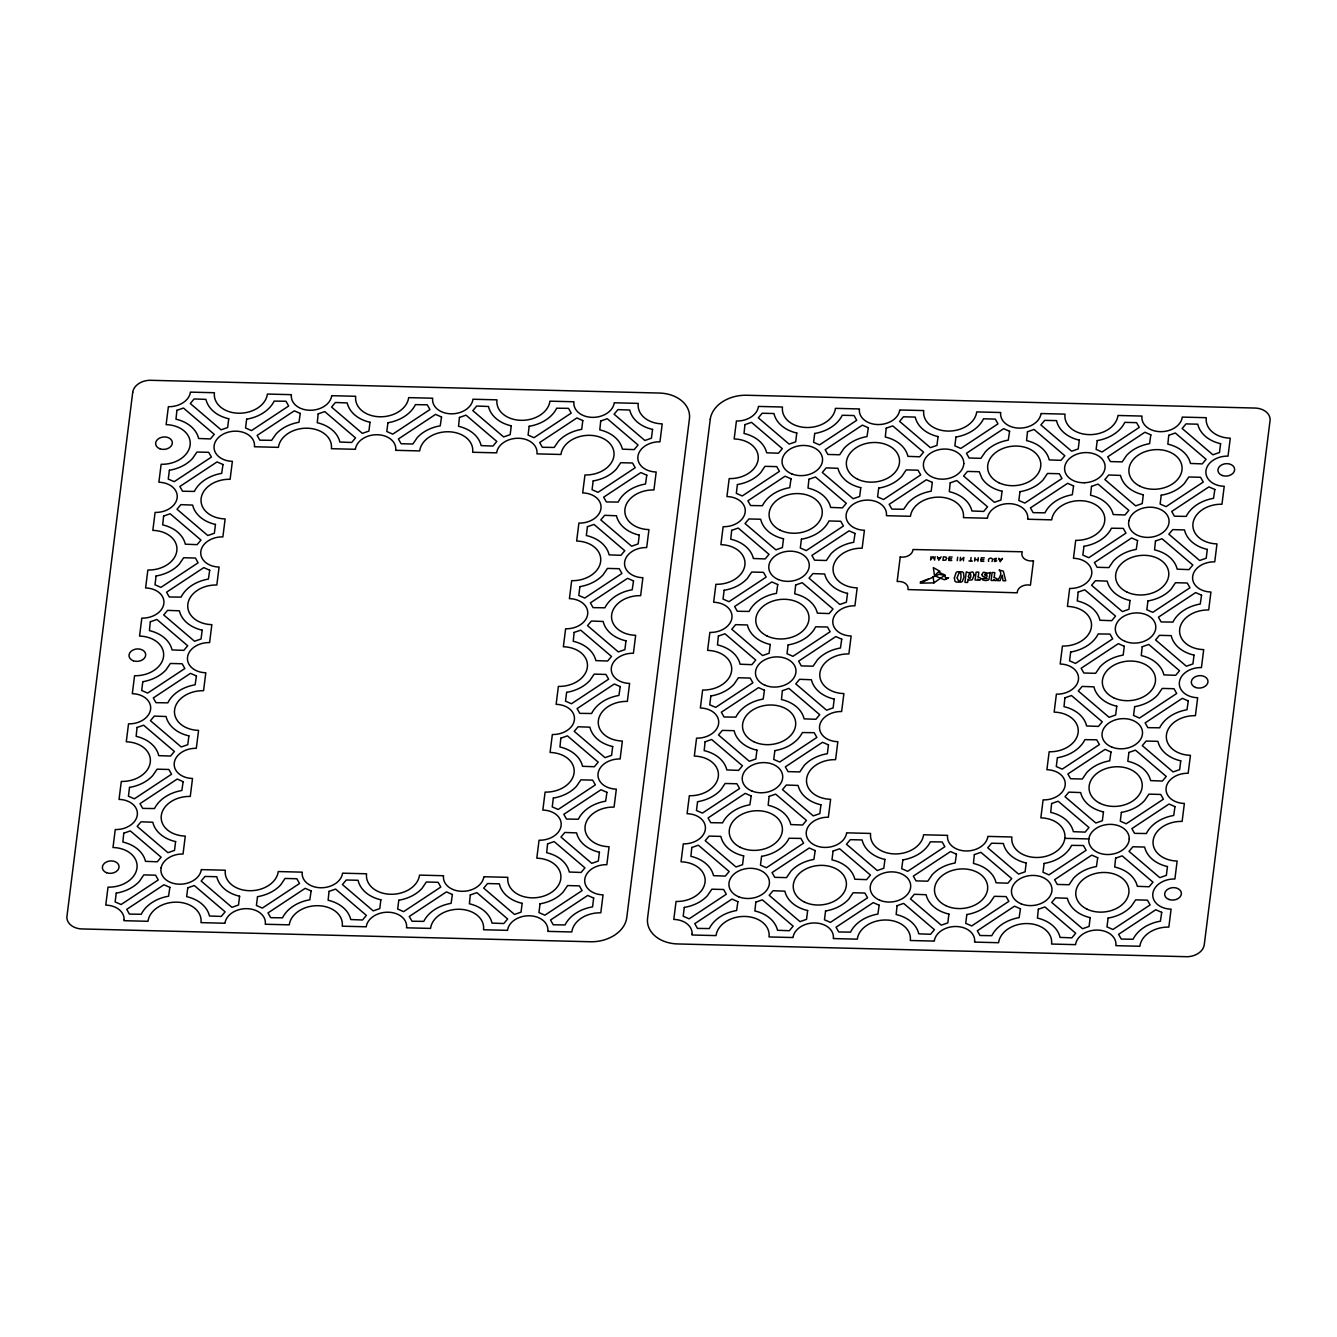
<?xml version="1.0" encoding="UTF-8"?>
<svg xmlns="http://www.w3.org/2000/svg" width="1337" height="1337" viewBox="0 0 1337 1337"><rect width="100%" height="100%" fill="white"/><g stroke="black" fill="none" stroke-linecap="round" stroke-linejoin="round"><path stroke-width="1.5" d="M963.827 463.571L963.693 464.607A20.256 15.008 -5.7 0 1 941.683 479.164A20.256 15.008 -5.7 0 1 923.466 463.605L923.583 462.652A20.256 15.008 -5.7 0 1 945.409 449.048A20.256 15.008 -5.7 0 1 963.776 463.571M931.053 556.526L930.602 560.019L933.042 556.576L934.613 560.119L935.064 556.627M957.225 560.688L957.676 557.195M960.518 557.262L960.083 560.755L963.843 557.345L963.409 560.838M970.629 561.022L971.063 557.529M974.573 561.122L975.007 557.629M977.848 561.206L978.283 557.713M988.678 561.473C986.84 556.961 994.862 557.078 991.954 561.557M996.767 560.805C989.848 563.846 1001.246 555.774 993.809 559.167M941.114 556.777L938.825 560.22L937.404 556.693M1002.483 558.331L1000.176 561.757L998.772 558.231M934.53 575.712L938.273 572.069L944.858 574.927L945.877 579.356L944.223 579.706L934.53 575.712L933.326 567.607L940.028 571.317L938.892 572.386M933.945 582.865L944.758 575.278L938.992 574.308L920.257 583.183L933.945 582.865L933.025 576.598M945.877 579.356L948.568 577.718L945.543 578.052M928.296 579.038L920.307 582.046L922.396 582.096M952.161 557.061L949.153 556.977L948.718 560.454L951.727 560.521M984.316 557.863L981.308 557.796L980.873 561.256L983.882 561.339M937.855 557.796L940.379 557.863M999.224 559.351L1001.747 559.401M948.936 558.766L951.693 558.833M974.757 559.568L978.049 559.651M981.091 559.568L983.831 559.651M968.957 560.972L972.317 561.055M1064.854 838.332A26.656 19.754 -5.7 0 0 1040.854 817.843L1043.111 799.86L1044.498 799.894A20.289 15.025 -5.7 0 0 1065.171 785.27A20.289 15.025 -5.7 0 0 1048.158 769.778L1046.888 769.761L1049.161 751.778A26.656 19.754 -5.7 0 0 1078.14 732.609A26.656 19.754 -5.7 0 0 1054.141 712.12L1056.397 694.137L1057.784 694.17A20.289 15.025 -5.7 0 0 1078.458 679.547A20.289 15.025 -5.7 0 0 1061.428 664.071L1060.174 664.038L1062.43 646.055A26.656 19.754 -5.7 0 0 1091.41 626.903A26.656 19.754 -5.7 0 0 1067.411 606.413L1069.684 588.43L1071.054 588.464A20.289 15.025 -5.7 0 0 1091.727 573.84A20.289 15.025 -5.7 0 0 1074.714 558.348L1073.461 558.331L1075.717 540.332A26.656 19.754 -5.7 0 0 1104.696 521.179A26.656 19.754 -5.7 0 0 1080.697 500.69A26.656 19.754 -5.7 0 0 1051.718 519.859L1027.685 519.241L1027.819 518.221A20.289 15.025 -5.7 0 0 1010.722 503.715L1008.081 503.648A20.289 15.025 -5.7 0 0 987.575 517.302L987.458 518.238L963.425 517.636A26.656 19.754 -5.7 0 0 939.426 497.147A26.656 19.754 -5.7 0 0 910.447 516.299L886.414 515.698A20.289 15.025 -5.7 0 0 868.198 500.105L866.811 500.105A20.289 15.025 -5.7 0 0 846.304 513.742L846.07 515.714A20.289 15.025 -5.7 0 0 863.15 530.204L864.421 530.237L862.148 548.22A26.656 19.754 -5.7 0 0 833.168 567.373A26.656 19.754 -5.7 0 0 857.167 587.862L854.911 605.845L853.541 605.811A20.289 15.025 -5.7 0 0 832.867 620.435A20.289 15.025 -5.7 0 0 849.881 635.927L851.134 635.961L848.878 653.943A26.656 19.754 -5.7 0 0 819.899 673.096A26.656 19.754 -5.7 0 0 843.898 693.585L841.625 711.568L840.254 711.535A20.289 15.025 -5.7 0 0 819.581 726.158A20.289 15.025 -5.7 0 0 836.594 741.634L837.848 741.667L835.592 759.65A26.656 19.754 -5.7 0 0 806.612 778.803A26.656 19.754 -5.7 0 0 830.611 799.292L828.355 817.275L826.968 817.241A20.289 15.025 -5.7 0 0 806.462 830.879L806.211 832.851A20.289 15.025 -5.7 0 0 824.628 847.424A20.289 15.025 -5.7 0 0 846.455 833.77L846.572 832.834L870.604 833.436A26.656 19.754 -5.7 0 0 894.603 853.925A26.656 19.754 -5.7 0 0 923.583 834.773L947.615 835.374L947.482 836.41A20.289 15.025 -5.7 0 0 965.899 850.967A20.289 15.025 -5.7 0 0 987.725 837.33L987.842 836.394L1011.875 836.995A26.656 19.754 -5.7 0 0 1035.874 857.485A26.656 19.754 -5.7 0 0 1064.854 838.332L1088.886 838.934M982.01 574.592L982.21 575.679A2.306 1.705 -5.7 0 0 982.611 576.147C993.943 580.81 980.405 576.999 982.194 579.339A2.557 1.905 -5.7 0 0 982.762 579.89L984.934 580.475A9.025 6.685 -5.7 0 0 986.422 580.475L988.277 580.041A2.122 1.571 -5.7 0 0 988.912 579.556L990.149 573.138A3.259 2.407 -5.7 0 1 990.5 572.47L987.475 573.222L983.915 572.219A2.189 1.621 -5.7 0 0 982.979 572.671L982.01 574.592M954.351 577.985L954.986 581.127A3.426 2.54 -5.7 0 0 956.306 582.046L960.868 582.163A3.426 2.54 -5.7 0 0 962.406 581.328L964.01 577.083L963.476 572.788A3.426 2.54 -5.7 0 0 962.172 571.868L957.593 571.751A3.426 2.54 -5.7 0 0 956.072 572.604L954.351 577.985M984.6 574.609L987.074 576.364L986.589 573.723A1.855 1.37 -5.7 0 0 985.753 573.54L984.6 574.609M968.423 576.498C971.748 583.734 971.347 566.687 968.423 576.498M974.121 575.01L972.35 579.623A2.407 1.788 -5.7 0 1 971.414 580.007L969.576 580.041A2.323 1.721 -5.7 0 1 968.74 579.706L968.072 579.122L967.654 582.447L964.946 582.38L966.267 571.868L968.79 572.771L972.434 571.952A2.407 1.788 -5.7 0 1 973.252 572.386L974.121 575.01M957.175 577.885C962.038 590.921 962.473 560.504 957.175 577.885M978.216 576.932L980.89 578.403L979.754 580.325A2.34 1.721 -5.7 0 1 978.751 579.974L977.832 579.038L977.698 580.091L975.108 580.024L976.094 572.119L978.801 572.186L978.216 576.932M994.21 577.333L996.884 578.804L995.747 580.726A2.34 1.738 -5.7 0 1 994.761 580.392L993.826 579.439L993.692 580.492L991.101 580.425L992.104 572.52L994.812 572.587L994.21 577.333M946.629 558.331L945.794 560.119L942.953 560.32L943.387 556.844L945.944 557.078L946.629 558.331M1129.23 838.917L1128.996 840.889A20.289 15.025 -5.7 0 1 1107.17 854.527A20.289 15.025 -5.7 0 1 1088.753 839.97L1089.003 837.998A20.289 15.025 -5.7 0 1 1110.83 824.361A20.289 15.025 -5.7 0 1 1129.23 838.917M124.107 919.672L123.973 920.692L148.006 921.31A26.656 19.754 -5.7 0 1 176.985 902.157A26.656 19.754 -5.7 0 1 200.985 922.63L225.017 923.249L225.134 922.296A20.289 15.025 -5.7 0 1 246.961 908.659A20.289 15.025 -5.7 0 1 265.378 923.215L265.244 924.251L289.277 924.853A26.656 19.754 -5.7 0 1 318.256 905.701A26.656 19.754 -5.7 0 1 342.255 926.19L366.288 926.792L366.405 925.856A20.289 15.025 -5.7 0 1 388.231 912.218A20.289 15.025 -5.7 0 1 406.649 926.775L406.515 927.811L430.547 928.413A26.656 19.754 -5.7 0 1 459.527 909.26A26.656 19.754 -5.7 0 1 483.526 929.75L507.559 930.351L507.676 929.416A20.289 15.025 -5.7 0 1 529.502 915.778A20.289 15.025 -5.7 0 1 547.903 930.335L547.786 931.371L571.818 931.973A26.656 19.754 -5.7 0 1 600.798 912.82L603.054 894.837L601.8 894.804A20.289 15.025 -5.7 0 1 584.787 879.328A20.289 15.025 -5.7 0 1 605.46 864.688L606.831 864.721L609.087 846.739A26.656 19.754 -5.7 0 1 585.105 826.249A26.656 19.754 -5.7 0 1 614.067 807.097L616.34 789.114L615.087 789.081A20.289 15.025 -5.7 0 1 598.057 773.605A20.289 15.025 -5.7 0 1 618.73 758.981L620.117 759.015L622.373 741.032A26.656 19.754 -5.7 0 1 598.374 720.543A26.656 19.754 -5.7 0 1 627.354 701.39L629.61 683.408L628.357 683.374A20.289 15.025 -5.7 0 1 611.343 667.882A20.289 15.025 -5.7 0 1 632.017 653.258L633.404 653.292L635.66 635.309A26.656 19.754 -5.7 0 1 611.661 614.819A26.656 19.754 -5.7 0 1 640.64 595.667L642.896 577.684L641.643 577.651A20.289 15.025 -5.7 0 1 624.63 562.175A20.289 15.025 -5.7 0 1 645.303 547.552L646.673 547.585L648.946 529.602A26.656 19.754 -5.7 0 1 624.947 509.113A26.656 19.754 -5.7 0 1 653.927 489.96L656.183 471.978L654.929 471.944A20.289 15.025 -5.7 0 1 637.916 456.452A20.289 15.025 -5.7 0 1 658.589 441.828L659.96 441.862L662.216 423.879A26.656 19.754 -5.7 0 1 638.234 403.39L614.201 402.788L614.084 403.724A20.289 15.025 -5.7 0 1 592.241 417.361A20.289 15.025 -5.7 0 1 573.84 402.805L573.957 401.768L549.925 401.167A26.656 19.754 -5.7 0 1 520.962 420.319A26.656 19.754 -5.7 0 1 496.963 399.847L472.93 399.228L472.813 400.181A20.289 15.025 -5.7 0 1 450.97 413.818A20.289 15.025 -5.7 0 1 432.57 399.262L432.687 398.225L408.671 397.624A26.656 19.754 -5.7 0 1 379.691 416.776A26.656 19.754 -5.7 0 1 355.692 396.287L331.66 395.685L331.543 396.621A20.289 15.025 -5.7 0 1 309.716 410.258A20.289 15.025 -5.7 0 1 291.299 395.702L291.433 394.666L267.4 394.064A26.656 19.754 -5.7 0 1 238.421 413.217A26.656 19.754 -5.7 0 1 214.421 392.727L190.389 392.125L190.272 393.061A20.289 15.025 -5.7 0 1 169.766 406.699L168.378 406.665L166.122 424.648A26.656 19.754 -5.7 0 1 190.121 445.137A26.656 19.754 -5.7 0 1 161.142 464.29L158.886 482.273L160.139 482.306A20.289 15.025 -5.7 0 1 177.153 497.799A20.289 15.025 -5.7 0 1 156.479 512.422L155.092 512.389L152.836 530.371A26.656 19.754 -5.7 0 1 176.835 550.861A26.656 19.754 -5.7 0 1 147.855 570.013L145.599 587.996L146.853 588.029A20.289 15.025 -5.7 0 1 163.866 603.505A20.289 15.025 -5.7 0 1 143.193 618.129L141.822 618.095L139.549 636.078A26.656 19.754 -5.7 0 1 163.549 656.567A26.656 19.754 -5.7 0 1 134.569 675.72L132.313 693.702L133.566 693.736A20.289 15.025 -5.7 0 1 150.596 709.228A20.289 15.025 -5.7 0 1 129.923 723.852L128.536 723.818L126.28 741.801A26.656 19.754 -5.7 0 1 150.279 762.291A26.656 19.754 -5.7 0 1 121.299 781.443L119.043 799.426L120.297 799.459A20.289 15.025 -5.7 0 1 137.31 814.935A20.289 15.025 -5.7 0 1 116.637 829.558L115.249 829.525L112.993 847.508A26.656 19.754 -5.7 0 1 136.992 867.997A26.656 19.754 -5.7 0 1 108.013 887.15L105.757 905.132L107.01 905.166A20.289 15.025 -5.7 0 1 124.107 919.672M161.142 867.663L160.891 869.635A20.289 15.025 -5.7 0 0 177.988 884.141L180.629 884.192A20.289 15.025 -5.7 0 0 201.135 870.554L201.252 869.618L225.285 870.22A26.656 19.754 -5.7 0 0 249.284 890.709A26.656 19.754 -5.7 0 0 278.263 871.557L302.296 872.159L302.162 873.195A20.289 15.025 -5.7 0 0 320.579 887.751A20.289 15.025 -5.7 0 0 342.406 874.114L342.523 873.178L366.555 873.78A26.656 19.754 -5.7 0 0 390.554 894.269A26.656 19.754 -5.7 0 0 419.534 875.117L443.566 875.718L443.433 876.754A20.289 15.025 -5.7 0 0 461.85 891.311A20.289 15.025 -5.7 0 0 483.676 877.674L483.793 876.738L507.826 877.339A26.656 19.754 -5.7 0 0 531.825 897.829A26.656 19.754 -5.7 0 0 560.805 878.676A26.656 19.754 -5.7 0 0 536.805 858.187L539.062 840.204L540.449 840.221A20.289 15.025 -5.7 0 0 561.122 825.597A20.289 15.025 -5.7 0 0 544.092 810.122L542.839 810.088L545.095 792.106A26.656 19.754 -5.7 0 0 574.074 772.953A26.656 19.754 -5.7 0 0 550.075 752.464L552.348 734.481L553.719 734.514A20.289 15.025 -5.7 0 0 574.392 719.891A20.289 15.025 -5.7 0 0 557.379 704.398L556.125 704.382L558.381 686.399A26.656 19.754 -5.7 0 0 587.361 667.247A26.656 19.754 -5.7 0 0 563.362 646.757L565.618 628.774L567.005 628.791A20.289 15.025 -5.7 0 0 587.678 614.168A20.289 15.025 -5.7 0 0 570.665 598.692L569.412 598.658L571.668 580.676A26.656 19.754 -5.7 0 0 600.647 561.523A26.656 19.754 -5.7 0 0 576.648 541.034L578.904 523.051L580.291 523.085A20.289 15.025 -5.7 0 0 600.965 508.461A20.289 15.025 -5.7 0 0 583.951 492.969L582.681 492.952L584.954 474.969A26.656 19.754 -5.7 0 0 613.934 455.8A26.656 19.754 -5.7 0 0 589.935 435.327A26.656 19.754 -5.7 0 0 560.955 454.48L536.922 453.861L537.039 452.842A20.289 15.025 -5.7 0 0 518.639 438.269A20.289 15.025 -5.7 0 0 496.796 451.923L496.695 452.859L472.663 452.257A26.656 19.754 -5.7 0 0 448.664 431.767A26.656 19.754 -5.7 0 0 419.684 450.92L395.652 450.318L395.769 449.282A20.289 15.025 -5.7 0 0 377.368 434.726A20.289 15.025 -5.7 0 0 355.542 448.363L355.425 449.299L331.392 448.697A26.656 19.754 -5.7 0 0 307.393 428.208A26.656 19.754 -5.7 0 0 278.414 447.36L254.381 446.759L254.515 445.722A20.289 15.025 -5.7 0 0 235.663 431.166A20.289 15.025 -5.7 0 0 214.154 445.455A20.289 15.025 -5.7 0 0 231.117 461.282L232.371 461.298L230.114 479.281A26.656 19.754 -5.7 0 0 201.135 498.45A26.656 19.754 -5.7 0 0 225.134 518.923L222.878 536.922L221.491 536.889A20.289 15.025 -5.7 0 0 200.817 551.512A20.289 15.025 -5.7 0 0 217.831 566.988L219.084 567.022L216.828 585.004A26.656 19.754 -5.7 0 0 187.849 604.157A26.656 19.754 -5.7 0 0 211.848 624.646L209.591 642.629L208.204 642.596A20.289 15.025 -5.7 0 0 187.531 657.219A20.289 15.025 -5.7 0 0 204.561 672.712L205.814 672.728L203.558 690.711A26.656 19.754 -5.7 0 0 174.579 709.88A26.656 19.754 -5.7 0 0 198.578 730.37L196.305 748.352L194.935 748.319A20.289 15.025 -5.7 0 0 174.261 762.942A20.289 15.025 -5.7 0 0 191.275 778.418L192.528 778.452L190.272 796.434A26.656 19.754 -5.7 0 0 161.292 815.587A26.656 19.754 -5.7 0 0 185.291 836.076L183.035 854.059L181.648 854.025A20.289 15.025 -5.7 0 0 161.142 867.663M692.148 933.961L692.031 934.998L716.047 935.599A26.656 19.754 -5.7 0 1 745.027 916.447A26.656 19.754 -5.7 0 1 769.026 936.936L793.058 937.538L793.175 936.602A20.289 15.025 -5.7 0 1 815.002 922.965A20.289 15.025 -5.7 0 1 833.419 937.521L833.285 938.557L857.318 939.159A26.656 19.754 -5.7 0 1 886.297 920.006A26.656 19.754 -5.7 0 1 910.296 940.496L934.329 941.098L934.446 940.162A20.289 15.025 -5.7 0 1 956.273 926.508A20.289 15.025 -5.7 0 1 974.69 941.081L974.556 942.1L998.589 942.719A26.656 19.754 -5.7 0 1 1027.568 923.566A26.656 19.754 -5.7 0 1 1051.567 944.039L1075.6 944.657L1075.717 943.705A20.289 15.025 -5.7 0 1 1097.543 930.067A20.289 15.025 -5.7 0 1 1115.96 944.624L1115.827 945.66L1139.859 946.262A26.656 19.754 -5.7 0 1 1168.839 927.109L1171.095 909.127L1169.842 909.11A20.289 15.025 -5.7 0 1 1152.828 893.617A20.289 15.025 -5.7 0 1 1173.502 878.994L1174.889 879.027L1177.145 861.045A26.656 19.754 -5.7 0 1 1153.146 840.555A26.656 19.754 -5.7 0 1 1182.125 821.403L1184.381 803.42L1183.128 803.387A20.289 15.025 -5.7 0 1 1166.115 787.894A20.289 15.025 -5.7 0 1 1186.788 773.271L1188.158 773.304L1190.431 755.321A26.656 19.754 -5.7 0 1 1166.432 734.832A26.656 19.754 -5.7 0 1 1195.412 715.679L1197.668 697.697L1196.414 697.663A20.289 15.025 -5.7 0 1 1179.384 682.188A20.289 15.025 -5.7 0 1 1200.058 667.564L1201.445 667.598L1203.701 649.615A26.656 19.754 -5.7 0 1 1179.702 629.125A26.656 19.754 -5.7 0 1 1208.681 609.973L1210.938 591.99L1209.684 591.957A20.289 15.025 -5.7 0 1 1192.671 576.464A20.289 15.025 -5.7 0 1 1213.344 561.841L1214.731 561.874L1216.988 543.892A26.656 19.754 -5.7 0 1 1192.988 523.402A26.656 19.754 -5.7 0 1 1221.968 504.25L1224.224 486.267L1222.971 486.233A20.289 15.025 -5.7 0 1 1205.957 470.758A20.289 15.025 -5.7 0 1 1226.631 456.134L1228.018 456.168L1230.274 438.185A26.656 19.754 -5.7 0 1 1206.275 417.696L1182.242 417.094L1182.125 418.03A20.289 15.025 -5.7 0 1 1160.299 431.667A20.289 15.025 -5.7 0 1 1141.882 417.111L1142.015 416.074L1117.983 415.473A26.656 19.754 -5.7 0 1 1089.003 434.625A26.656 19.754 -5.7 0 1 1065.004 414.136L1040.971 413.534L1040.854 414.47A20.289 15.025 -5.7 0 1 1019.028 428.107A20.289 15.025 -5.7 0 1 1000.611 413.551L1000.744 412.515L976.712 411.913A26.656 19.754 -5.7 0 1 947.732 431.066A26.656 19.754 -5.7 0 1 923.733 410.576L899.701 409.974L899.584 410.91A20.289 15.025 -5.7 0 1 877.757 424.548A20.289 15.025 -5.7 0 1 859.34 409.991L859.474 408.955L835.441 408.353A26.656 19.754 -5.7 0 1 806.462 427.506A26.656 19.754 -5.7 0 1 782.463 407.033L758.43 406.415L758.313 407.367A20.289 15.025 -5.7 0 1 737.807 421.005L736.42 420.971L734.163 438.954A26.656 19.754 -5.7 0 1 758.163 459.443A26.656 19.754 -5.7 0 1 729.183 478.596L726.927 496.579L728.18 496.612A20.289 15.025 -5.7 0 1 745.194 512.088A20.289 15.025 -5.7 0 1 724.52 526.711L723.15 526.678L720.894 544.66A26.656 19.754 -5.7 0 1 744.876 565.15A26.656 19.754 -5.7 0 1 715.913 584.302L713.64 602.285L714.894 602.318A20.289 15.025 -5.7 0 1 731.924 617.811A20.289 15.025 -5.7 0 1 711.251 632.434L709.863 632.401L707.607 650.384A26.656 19.754 -5.7 0 1 731.606 670.873A26.656 19.754 -5.7 0 1 702.627 690.026L700.371 708.008L701.624 708.042A20.289 15.025 -5.7 0 1 718.637 723.518A20.289 15.025 -5.7 0 1 697.964 738.141L696.577 738.108L694.321 756.09A26.656 19.754 -5.7 0 1 718.32 776.58A26.656 19.754 -5.7 0 1 689.34 795.732L687.084 813.715L688.338 813.748A20.289 15.025 -5.7 0 1 705.351 829.241A20.289 15.025 -5.7 0 1 684.678 843.864L683.307 843.831L681.034 861.813A26.656 19.754 -5.7 0 1 705.034 882.303A26.656 19.754 -5.7 0 1 676.054 901.456L673.798 919.438L675.051 919.472A20.289 15.025 -5.7 0 1 692.148 933.961M1128.846 520.845L1128.595 522.817A20.289 15.025 -5.7 0 0 1147.012 537.39A20.289 15.025 -5.7 0 0 1168.839 523.736L1169.09 521.764A20.289 15.025 -5.7 0 0 1150.672 507.208A20.289 15.025 -5.7 0 0 1128.846 520.845M132.731 392.309L66.85 917.149A16.779 12.434 -5.7 0 0 82.025 928.948L590.285 941.749A33.542 24.851 -5.7 0 0 626.752 917.65L689.424 418.832A33.542 24.851 -5.7 0 0 659.225 393.045L149.493 380.276A16.779 12.434 -5.7 0 0 132.731 392.309M116.252 893.099L115.132 901.923L121.082 904.531L158.267 879.947L155.577 875.183L143.794 874.899L139.432 881.317A35.547 26.339 -5.7 0 1 116.436 893.099L116.252 893.099M123.773 833.202L122.854 842.043A35.547 26.339 -5.7 0 1 145.482 861.346L157.265 861.797L161.125 857.201L130.324 830.912L123.773 833.202M129.522 787.393L128.419 796.2L134.352 798.824L171.554 774.223L168.863 769.477L157.081 769.176L152.719 775.61A35.547 26.339 -5.7 0 1 129.722 787.376L129.522 787.393M137.059 727.478L136.14 736.319A35.547 26.339 -5.7 0 1 158.752 755.639L170.551 756.073L174.412 751.478L143.611 725.189L137.059 727.478M142.808 681.669L141.705 690.494L147.638 693.101L184.84 668.517L182.15 663.754L170.367 663.47L165.989 669.887A35.547 26.339 -5.7 0 1 143.009 681.669L142.808 681.669M150.346 621.772L149.41 630.613A35.547 26.339 -5.7 0 1 172.038 649.916L183.821 650.367L187.698 645.771L156.897 619.466L150.346 621.772M156.095 575.963L154.992 584.77L160.925 587.378L198.11 562.793L195.419 558.047L183.654 557.746L179.275 564.181A35.547 26.339 -5.7 0 1 156.279 575.946L156.095 575.963M163.615 516.049L162.696 524.889A35.547 26.339 -5.7 0 1 185.325 544.209L197.107 544.644L200.968 540.048L170.167 513.759L163.615 516.049M169.381 470.24L168.261 479.064L174.211 481.671L211.396 457.087L208.706 452.324L196.923 452.04L192.561 458.457A35.547 26.339 -5.7 0 1 169.565 470.24L169.381 470.24M176.902 410.342L175.983 419.183A35.547 26.339 -5.7 0 1 198.611 438.486L210.394 438.937L214.254 434.341L183.453 408.036L176.902 410.342M169.866 887.384L168.562 896.208A35.547 26.339 -5.7 0 0 141.237 914.274L129.422 914.107L126.731 909.361L163.933 884.776L169.866 887.384M175.615 841.575L174.512 850.399L167.961 852.688L137.159 826.383L141.02 821.804L152.802 822.238A35.547 26.339 -5.7 0 0 175.431 841.558L175.615 841.575M183.136 781.66L181.849 790.501A35.547 26.339 -5.7 0 0 154.524 808.551L142.708 808.4L140.017 803.637L177.203 779.053L183.136 781.66M188.901 735.868L187.782 744.676L181.23 746.965L150.446 720.676L154.307 716.08L166.089 716.515A35.547 26.339 -5.7 0 0 188.718 735.835L188.901 735.868M196.422 675.954L195.135 684.778A35.547 26.339 -5.7 0 0 167.81 702.844L155.978 702.677L153.304 697.931L190.489 673.347L196.422 675.954M202.171 630.145L201.068 638.969L194.517 641.259L163.716 614.953L167.576 610.374L179.375 610.808A35.547 26.339 -5.7 0 0 201.987 630.128L202.171 630.145M209.708 570.23L208.405 579.071A35.547 26.339 -5.7 0 0 181.08 597.121L169.264 596.97L166.573 592.207L203.776 567.623L209.708 570.23M215.458 524.438L214.355 533.246L207.803 535.535L177.002 509.247L180.863 504.651L192.645 505.085A35.547 26.339 -5.7 0 0 215.274 524.405L215.458 524.438M222.995 464.524L221.691 473.348A35.547 26.339 -5.7 0 0 194.366 491.414L182.551 491.247L179.86 486.501L217.045 461.917L222.995 464.524M228.744 418.715L227.641 427.522L221.09 429.829L190.289 403.523L194.149 398.944L205.931 399.379A35.547 26.339 -5.7 0 0 228.56 418.698L228.744 418.715M187.765 887.835L186.662 896.642A35.547 26.339 -5.7 0 1 209.474 915.995L221.257 916.43L225.117 911.834L194.316 885.545L187.765 887.835M246.643 419.166L245.54 427.974L251.473 430.598L288.675 405.997L285.984 401.25L274.169 401.1A35.547 26.339 -5.7 0 1 246.844 419.149L246.643 419.166M239.607 896.208L238.504 905.032L231.953 907.322L201.152 881.033L205.012 876.437L216.795 876.738A35.547 26.339 -5.7 0 0 239.423 896.191L239.607 896.208M300.257 413.434L298.97 422.275A35.547 26.339 -5.7 0 0 275.974 434.04L271.645 440.324L259.829 440.174L257.139 435.411L294.324 410.827L300.257 413.434M257.523 896.659L256.403 905.483L262.336 908.09L299.538 883.506L296.847 878.743L285.065 878.459L280.703 884.877A35.547 26.339 -5.7 0 1 257.707 896.642L257.523 896.659M318.173 413.885L317.253 422.726A35.547 26.339 -5.7 0 1 339.865 442.046L351.664 442.48L355.525 437.901L324.724 411.595L318.173 413.885M311.137 890.943L309.833 899.768A35.547 26.339 -5.7 0 0 282.508 917.834L270.692 917.667L268.002 912.92L305.187 888.336L311.137 890.943M370.015 422.275L368.912 431.082L362.36 433.372L331.559 407.083L335.42 402.487L347.202 402.938A35.547 26.339 -5.7 0 0 369.831 422.241L370.015 422.275M329.036 891.395L328.117 900.236A35.547 26.339 -5.7 0 1 350.745 919.538L362.528 919.99L366.388 915.394L335.587 889.088L329.036 891.395M387.914 422.726L386.811 431.533L392.744 434.141L429.946 409.557L427.255 404.81L415.423 404.643A35.547 26.339 -5.7 0 1 388.114 422.709L387.914 422.726M380.878 899.768L379.775 908.575L373.224 910.881L342.422 884.576L346.283 879.997L358.065 880.281A35.547 26.339 -5.7 0 0 380.694 899.751L380.878 899.768M441.528 416.994L440.241 425.834A35.547 26.339 -5.7 0 0 417.244 437.6L412.866 444.018L401.1 443.734L398.409 438.971L435.595 414.386L441.528 416.994M398.777 900.219L397.674 909.026L403.607 911.65L440.809 887.049L438.118 882.303L426.336 882.002L421.974 888.437A35.547 26.339 -5.7 0 1 398.978 900.202L398.777 900.219M459.443 417.445L458.524 426.286A35.547 26.339 -5.7 0 1 481.136 445.605L492.935 446.04L496.796 441.444L465.995 415.155L459.443 417.445M452.391 894.503L451.104 903.327A35.547 26.339 -5.7 0 0 423.779 921.377L411.963 921.226L409.272 916.48L446.458 891.879L452.391 894.503M511.286 425.834L510.166 434.642L503.614 436.932L472.813 410.643L476.691 406.047L488.473 406.481A35.547 26.339 -5.7 0 0 511.102 425.801L511.286 425.834M470.306 894.938L469.387 903.779A35.547 26.339 -5.7 0 1 492.016 923.098L503.798 923.533L507.659 918.954L476.858 892.648L470.306 894.938M529.185 426.269L528.082 435.093L534.015 437.7L571.217 413.116L568.526 408.353L556.693 408.203A35.547 26.339 -5.7 0 1 529.385 426.269L529.185 426.269M522.149 903.327L521.046 912.135L514.494 914.441L483.693 888.136L487.554 883.54L499.336 883.841A35.547 26.339 -5.7 0 0 521.965 903.294L522.149 903.327M582.798 420.553L581.695 429.361A35.547 26.339 -5.7 0 0 558.515 441.16L554.187 447.444L542.354 447.277L539.68 442.53L576.865 417.946L582.798 420.553M540.048 903.779L538.945 912.586L544.878 915.193L582.08 890.609L579.389 885.863L567.607 885.562L563.228 891.98A35.547 26.339 -5.7 0 1 540.248 903.762L540.048 903.779M547.585 843.864L546.666 852.705A35.547 26.339 -5.7 0 1 569.278 872.025L581.077 872.459L584.938 867.863L554.136 841.575L547.585 843.864M553.334 798.055L552.231 806.88L558.164 809.487L595.349 784.903L592.675 780.139L580.893 779.839L576.514 786.273A35.547 26.339 -5.7 0 1 553.518 798.039L553.334 798.055M560.855 738.158L559.936 746.982A35.547 26.339 -5.7 0 1 582.564 766.302L594.347 766.736L598.207 762.157L567.406 735.851L560.855 738.158M566.621 692.349L565.518 701.156L571.451 703.763L608.636 679.179L605.945 674.433L594.163 674.132L589.801 680.55A35.547 26.339 -5.7 0 1 566.804 692.332L566.621 692.349M574.141 632.434L573.222 641.275A35.547 26.339 -5.7 0 1 595.851 660.595L607.633 661.03L611.494 656.434L580.693 630.145L574.141 632.434M579.907 586.625L578.787 595.45L584.72 598.057L621.922 573.473L619.232 568.71L607.449 568.409L603.087 574.843A35.547 26.339 -5.7 0 1 580.091 586.609L579.907 586.625M587.428 526.728L586.325 535.535A35.547 26.339 -5.7 0 1 609.137 554.872L620.92 555.306L624.78 550.727L593.979 524.422L587.428 526.728M593.177 480.919L592.074 489.726L598.007 492.334L635.209 467.749L632.518 463.003L620.736 462.702L616.357 469.12A35.547 26.339 -5.7 0 1 593.377 480.902L593.177 480.919M600.714 421.005L599.778 429.845A35.547 26.339 -5.7 0 1 622.407 449.165L634.206 449.6L638.067 445.004L607.265 418.715L600.714 421.005M593.661 898.046L592.558 906.87A35.547 26.339 -5.7 0 0 565.05 924.937L553.234 924.786L550.543 920.023L587.728 895.439L593.661 898.046M599.427 852.237L598.308 861.061L591.756 863.351L560.955 837.062L564.832 832.466L576.615 832.901A35.547 26.339 -5.7 0 0 599.243 852.221L599.427 852.237M606.948 792.34L605.644 801.164A35.547 26.339 -5.7 0 0 578.336 819.23L566.504 819.063L563.813 814.317L601.015 789.732L606.948 792.34M612.697 746.531L611.594 755.338L605.043 757.644L574.241 731.339L578.102 726.76L589.901 727.194A35.547 26.339 -5.7 0 0 612.513 746.497L612.697 746.531M620.234 686.616L618.931 695.441A35.547 26.339 -5.7 0 0 591.606 713.507L579.79 713.356L577.099 708.593L614.301 684.009L620.234 686.616M625.983 640.807L624.88 649.632L618.329 651.921L587.528 625.632L591.389 621.037L603.171 621.471A35.547 26.339 -5.7 0 0 625.8 640.791L625.983 640.807M633.521 580.91L632.217 589.734A35.547 26.339 -5.7 0 0 604.892 607.8L593.076 607.633L590.386 602.887L627.571 578.303L633.521 580.91M639.27 535.101L638.167 543.908L631.616 546.215L600.814 519.909L604.675 515.313L616.457 515.764A35.547 26.339 -5.7 0 0 639.086 535.067L639.27 535.101M646.79 475.187L645.504 484.011A35.547 26.339 -5.7 0 0 618.179 502.077L606.363 501.927L603.672 497.163L640.858 472.579L646.79 475.187M652.556 429.378L651.437 438.202L644.885 440.491L614.084 414.203L617.961 409.607L629.744 410.041A35.547 26.339 -5.7 0 0 652.372 429.361L652.556 429.378M710.248 419.35L647.576 918.168A33.542 24.851 -5.7 0 0 677.775 943.955L1187.507 956.724A16.779 12.434 -5.7 0 0 1204.269 944.691L1270.15 419.851A16.779 12.434 -5.7 0 0 1254.975 408.052L746.714 395.251A33.542 24.851 -5.7 0 0 710.248 419.35M684.293 907.405L683.19 916.213L689.123 918.837L726.309 894.236L723.618 889.489L711.852 889.189L707.474 895.623A35.547 26.339 -5.7 0 1 684.477 907.388L684.293 907.405M691.814 847.491L690.895 856.332A35.547 26.339 -5.7 0 1 713.523 875.651L725.306 876.086L729.166 871.507L698.365 845.201L691.814 847.491M697.58 801.682L696.46 810.506L702.41 813.113L739.595 788.529L736.904 783.766L725.122 783.482L720.76 789.9A35.547 26.339 -5.7 0 1 697.764 801.682L697.58 801.682M705.1 741.784L704.181 750.625A35.547 26.339 -5.7 0 1 726.81 769.928L738.592 770.379L742.453 765.783L711.652 739.495L705.1 741.784M710.866 695.975L709.746 704.783L715.679 707.39L752.881 682.806L750.191 678.06L738.408 677.759L734.046 684.193A35.547 26.339 -5.7 0 1 711.05 695.959L710.866 695.975M718.387 636.061L717.468 644.902A35.547 26.339 -5.7 0 1 740.08 664.222L751.879 664.656L755.739 660.06L724.938 633.771L718.387 636.061M724.136 590.252L723.033 599.076L728.966 601.683L766.168 577.099L763.477 572.336L751.695 572.052L747.316 578.47A35.547 26.339 -5.7 0 1 724.336 590.252L724.136 590.252M731.673 530.354L730.737 539.195A35.547 26.339 -5.7 0 1 753.366 558.498L765.148 558.95L769.026 554.354L738.225 528.048L731.673 530.354M737.422 484.546L736.319 493.353L742.252 495.96L779.438 471.376L776.747 466.63L764.981 466.329L760.603 472.763A35.547 26.339 -5.7 0 1 737.606 484.529L737.422 484.546M744.943 424.631L744.024 433.472A35.547 26.339 -5.7 0 1 766.653 452.792L778.435 453.226L782.295 448.63L751.494 422.342L744.943 424.631M737.907 901.69L736.603 910.514A35.547 26.339 -5.7 0 0 709.295 928.563L697.463 928.413L694.772 923.65L731.974 899.066L737.907 901.69M743.656 855.881L742.553 864.688L736.002 866.978L705.201 840.689L709.061 836.093L720.844 836.394A35.547 26.339 -5.7 0 0 743.472 855.847L743.656 855.881M751.193 795.966L749.89 804.79A35.547 26.339 -5.7 0 0 722.565 822.857L710.749 822.69L708.058 817.943L745.261 793.359L751.193 795.966M756.943 750.157L755.84 758.981L749.288 761.271L718.487 734.966L722.348 730.386L734.13 730.687A35.547 26.339 -5.7 0 0 756.759 750.141L756.943 750.157M764.463 690.243L763.176 699.084A35.547 26.339 -5.7 0 0 735.851 717.133L724.036 716.983L721.345 712.22L758.53 687.636L764.463 690.243M770.229 644.451L769.126 653.258L762.575 655.548L731.774 629.259L735.634 624.663L747.416 624.964A35.547 26.339 -5.7 0 0 770.045 644.417L770.229 644.451M777.75 584.536L776.463 593.361A35.547 26.339 -5.7 0 0 749.138 611.427L737.305 611.26L734.631 606.513L771.817 581.929L777.75 584.536M783.515 538.727L782.396 547.535L775.844 549.841L745.043 523.536L748.904 518.957L760.686 519.241A35.547 26.339 -5.7 0 0 783.315 538.711L783.515 538.727M791.036 478.813L789.732 487.654A35.547 26.339 -5.7 0 0 762.424 505.704L750.592 505.553L747.901 500.79L785.103 476.206L791.036 478.813M796.785 433.021L795.682 441.828L789.131 444.118L758.33 417.829L762.19 413.233L773.973 413.534A35.547 26.339 -5.7 0 0 796.601 432.987L796.785 433.021M755.806 902.124L754.887 910.965A35.547 26.339 -5.7 0 1 777.516 930.285L789.298 930.719L793.159 926.14L762.357 899.834L755.806 902.124M761.572 856.332L760.469 865.139L766.402 867.746L803.587 843.162L800.896 838.416L789.081 838.249A35.547 26.339 -5.7 0 1 761.756 856.315L761.756 856.315M769.093 796.417L768.173 805.258A35.547 26.339 -5.7 0 1 790.802 824.578L802.584 825.013L806.445 820.417L775.644 794.128L769.093 796.417M774.858 750.609L773.739 759.433L779.672 762.04L816.874 737.456L814.183 732.693L802.367 732.542A35.547 26.339 -5.7 0 1 775.042 750.592L774.858 750.609M782.379 690.694L781.46 699.535A35.547 26.339 -5.7 0 1 804.089 718.855L815.871 719.289L819.731 714.71L788.93 688.405L782.379 690.694M788.128 644.902L787.025 653.709L792.958 656.317L830.16 631.732L827.469 626.986L815.637 626.819A35.547 26.339 -5.7 0 1 788.329 644.885L788.128 644.902M795.665 584.988L794.73 593.829A35.547 26.339 -5.7 0 1 817.358 613.148L829.157 613.583L833.018 608.987L802.217 582.698L795.665 584.988M801.415 539.179L800.311 547.986L806.244 550.61L843.43 526.009L840.756 521.263L828.973 520.962A35.547 26.339 -5.7 0 1 801.598 539.162L801.415 539.179M808.935 479.264L808.016 488.105A35.547 26.339 -5.7 0 1 830.645 507.425L842.427 507.859L846.288 503.28L815.486 476.975L808.935 479.264M814.701 433.455L813.598 442.28L819.531 444.887L856.716 420.303L854.025 415.54L842.243 415.255A35.547 26.339 -5.7 0 1 814.885 433.455L814.701 433.455M807.648 910.514L806.545 919.321L799.994 921.628L769.193 895.322L773.053 890.726L784.852 891.177A35.547 26.339 -5.7 0 0 807.464 910.48L807.648 910.514M815.186 850.599L813.882 859.424A35.547 26.339 -5.7 0 0 790.886 871.206L786.524 877.624L774.741 877.339L772.051 872.576L809.253 847.992L815.186 850.599M820.935 804.79L819.832 813.615L813.28 815.904L782.479 789.615L786.34 785.02L798.122 785.454A35.547 26.339 -5.7 0 0 820.751 804.774L820.935 804.79M828.472 744.893L827.352 753.7A35.547 26.339 -5.7 0 0 804.172 765.483L799.81 771.917L788.028 771.616L785.337 766.87L822.522 742.286L828.472 744.893M834.221 699.084L833.118 707.891L826.567 710.181L795.766 683.892L799.626 679.296L811.409 679.748A35.547 26.339 -5.7 0 0 834.037 699.05L834.221 699.084M841.742 639.17L840.455 647.994A35.547 26.339 -5.7 0 0 817.459 659.776L813.08 666.194L801.314 665.91L798.624 661.146L835.809 636.562L841.742 639.17M847.508 593.361L846.388 602.185L839.837 604.474L809.035 578.169L812.913 573.59L824.695 574.024A35.547 26.339 -5.7 0 0 847.324 593.344L847.508 593.361M855.028 533.463L853.725 542.287A35.547 26.339 -5.7 0 0 830.745 554.053L826.366 560.487L814.584 560.186L811.893 555.44L849.095 530.839L855.028 533.463M860.777 487.654L859.674 496.462L853.123 498.751L822.322 472.462L826.182 467.866L837.981 468.301A35.547 26.339 -5.7 0 0 860.593 487.621L860.777 487.654M868.315 427.74L867.011 436.564A35.547 26.339 -5.7 0 0 844.015 448.346L839.653 454.764L827.87 454.463L825.18 449.717L862.382 425.133L868.315 427.74M825.564 910.965L824.461 919.772L830.394 922.38L867.579 897.796L864.889 893.049L853.123 892.748L848.744 899.166A35.547 26.339 -5.7 0 1 825.748 910.948L825.564 910.965M833.085 851.051L831.982 859.875A35.547 26.339 -5.7 0 1 854.794 879.211L866.577 879.646L870.437 875.05L839.636 848.761L833.085 851.051M878.693 488.105L877.59 496.913L883.523 499.52L920.708 474.936L918.018 470.189L906.235 469.889L901.873 476.306A35.547 26.339 -5.7 0 1 878.877 488.089L878.693 488.105M886.214 428.191L885.295 437.032A35.547 26.339 -5.7 0 1 907.923 456.352L919.706 456.786L923.566 452.19L892.765 425.901L886.214 428.191M900.236 556.944L897.144 581.545A9.927 7.354 -5.7 0 1 907.973 589.567L1017.206 592.809A9.911 7.337 -5.7 0 1 1030.426 585.205L1033.501 560.721A9.56 7.086 -5.7 0 1 1031.479 560.938A9.911 7.337 -5.7 0 1 1022.304 551.78L912.97 549.524A9.944 7.354 -5.7 0 1 900.236 556.961M879.178 905.233L877.874 914.073A35.547 26.339 -5.7 0 0 850.549 932.123L838.734 931.973L836.043 927.209L873.245 902.625L879.178 905.233M884.927 859.424L883.824 868.248L877.273 870.537L846.471 844.249L850.332 839.653L862.114 839.954A35.547 26.339 -5.7 0 0 884.743 859.407L884.927 859.424M932.307 482.373L931.204 491.197A35.547 26.339 -5.7 0 0 908.007 502.979L903.678 509.263L891.863 509.113L889.172 504.35L926.374 479.766L932.307 482.373M938.056 436.564L936.953 445.388L930.402 447.678L899.6 421.389L903.461 416.793L915.243 417.094A35.547 26.339 -5.7 0 0 937.872 436.547L938.056 436.564M897.077 905.684L896.158 914.525A35.547 26.339 -5.7 0 1 918.786 933.844L930.569 934.279L934.429 929.683L903.628 903.394L897.077 905.684M902.843 859.875L901.723 868.699L907.673 871.306L944.858 846.722L942.167 841.959L930.351 841.809A35.547 26.339 -5.7 0 1 903.027 859.875L902.843 859.875M950.206 482.824L949.287 491.665A35.547 26.339 -5.7 0 1 971.915 510.985L983.698 511.419L987.558 506.823L956.757 480.535L950.206 482.824M955.972 437.015L954.852 445.839L960.802 448.447L997.987 423.862L995.296 419.099L983.514 418.799A35.547 26.339 -5.7 0 1 956.156 436.998L955.972 437.015M948.919 914.073L947.816 922.881L941.265 925.171L910.464 898.882L914.324 894.286L926.106 894.72A35.547 26.339 -5.7 0 0 948.735 914.04L948.919 914.073M956.456 854.159L955.153 862.983A35.547 26.339 -5.7 0 0 932.156 874.766L927.794 881.183L916.012 880.882L913.321 876.136L950.523 851.552L956.456 854.159M1002.048 491.197L1000.945 500.021L994.394 502.311L963.593 476.022L967.453 471.426L979.236 471.727L981.976 478.328A35.547 26.339 -5.7 0 0 1001.864 491.18L1002.048 491.197M1009.585 431.299L1008.282 440.124A35.547 26.339 -5.7 0 0 985.285 451.906L980.923 458.324L969.141 458.023L966.45 453.276L1003.636 428.692L1009.585 431.299M999.324 570.097C1001.747 572.42 1001.279 575.929 997.201 580.592L1000.026 580.659L1002.282 575.228L1003.017 580.726L1005.725 580.793L1003.335 571.133L999.324 570.097M966.835 914.525L965.732 923.332L971.665 925.939L1008.85 901.355L1006.159 896.609L994.377 896.308L990.015 902.726A35.547 26.339 -5.7 0 1 967.019 914.508L966.835 914.525M974.355 854.61L973.436 863.451A35.547 26.339 -5.7 0 1 996.065 882.771L1007.847 883.205L1011.708 878.61L980.907 852.321L974.355 854.61M1019.964 491.648L1018.844 500.473L1024.794 503.08L1061.979 478.496L1059.288 473.733L1047.506 473.448L1043.144 479.866A35.547 26.339 -5.7 0 1 1020.148 491.648L1019.964 491.648M1027.484 431.751L1026.565 440.592A35.547 26.339 -5.7 0 1 1049.194 459.895L1060.976 460.346L1064.837 455.75L1034.036 429.444L1027.484 431.751M1020.449 908.792L1019.145 917.617A35.547 26.339 -5.7 0 0 991.82 935.683L980.004 935.516L977.314 930.769L1014.516 906.185L1020.449 908.792M1026.198 862.983L1025.095 871.808L1018.543 874.097L987.742 847.792L991.603 843.212L1003.385 843.513A35.547 26.339 -5.7 0 0 1026.014 862.967L1026.198 862.983M1073.578 485.933L1072.274 494.757A35.547 26.339 -5.7 0 0 1044.949 512.823L1033.133 512.656L1030.443 507.91L1067.645 483.325L1073.578 485.933M1079.327 440.124L1078.224 448.931L1071.672 451.237L1040.871 424.932L1044.732 420.353L1056.514 420.637A35.547 26.339 -5.7 0 0 1079.143 440.107L1079.327 440.124M1038.348 909.244L1037.428 918.084A35.547 26.339 -5.7 0 1 1060.057 937.404L1071.839 937.839L1075.7 933.243L1044.899 906.954L1038.348 909.244M1044.113 863.435L1042.994 872.259L1048.927 874.866L1086.129 850.282L1083.438 845.519L1071.622 845.368A35.547 26.339 -5.7 0 1 1044.297 863.418L1044.113 863.435M1051.634 803.52L1050.715 812.361A35.547 26.339 -5.7 0 1 1073.344 831.681L1085.126 832.115L1088.986 827.536L1058.185 801.231L1051.634 803.52M1057.383 757.728L1056.28 766.536L1062.213 769.143L1099.415 744.559L1096.724 739.812L1084.892 739.645A35.547 26.339 -5.7 0 1 1057.584 757.711L1057.584 757.711M1064.92 697.814L1064.001 706.655A35.547 26.339 -5.7 0 1 1086.613 725.974L1098.412 726.409L1102.273 721.813L1071.472 695.524L1064.92 697.814M1070.67 652.005L1069.567 660.829L1075.5 663.436L1112.685 638.852L1110.011 634.089L1098.178 633.939A35.547 26.339 -5.7 0 1 1070.853 651.988L1070.67 652.005M1078.19 592.09L1077.271 600.931A35.547 26.339 -5.7 0 1 1099.9 620.251L1111.682 620.686L1115.543 616.106L1084.742 589.801L1078.19 592.09M1083.956 546.298L1082.853 555.106L1088.786 557.713L1125.971 533.129L1123.281 528.382L1111.465 528.215A35.547 26.339 -5.7 0 1 1084.14 546.281L1083.956 546.298M1091.477 486.384L1090.557 495.225A35.547 26.339 -5.7 0 1 1113.186 514.544L1124.969 514.979L1128.829 510.383L1098.028 484.094L1091.477 486.384M1097.242 440.575L1096.123 449.382L1102.056 452.006L1139.258 427.405L1136.567 422.659L1124.785 422.358A35.547 26.339 -5.7 0 1 1097.426 440.558L1097.242 440.575M1090.19 917.617L1089.087 926.441L1082.535 928.73L1051.734 902.442L1055.595 897.846L1067.377 898.28A35.547 26.339 -5.7 0 0 1090.006 917.6L1090.19 917.617M1097.727 857.719L1096.424 866.543A35.547 26.339 -5.7 0 0 1073.427 878.309L1069.065 884.743L1057.283 884.442L1054.592 879.696L1091.777 855.112L1097.727 857.719M1103.476 811.91L1102.373 820.717L1095.822 823.007L1065.021 796.718L1068.881 792.122L1080.664 792.574A35.547 26.339 -5.7 0 0 1103.292 811.877L1103.476 811.91M1110.997 751.996L1109.71 760.82A35.547 26.339 -5.7 0 0 1086.714 772.602L1082.335 779.02L1070.569 778.736L1067.879 773.973L1105.064 749.388L1110.997 751.996M1116.763 706.187L1115.643 715.011L1109.092 717.3L1078.291 691.012L1082.168 686.416L1093.95 686.85A35.547 26.339 -5.7 0 0 1116.579 706.17L1116.763 706.187M1124.283 646.289L1123.18 655.097A35.547 26.339 -5.7 0 0 1100 666.879L1095.621 673.313L1083.839 673.012L1081.148 668.266L1118.35 643.665L1124.283 646.289M1130.032 600.48L1128.929 609.288L1122.378 611.577L1091.577 585.288L1095.438 580.693L1107.237 581.127A35.547 26.339 -5.7 0 0 1129.849 600.447L1130.032 600.48M1137.57 540.566L1136.266 549.39A35.547 26.339 -5.7 0 0 1113.27 561.172L1108.908 567.59L1097.125 567.306L1094.435 562.543L1131.637 537.959L1137.57 540.566M1143.319 494.757L1142.216 503.581L1135.665 505.871L1104.863 479.565L1108.724 474.986L1120.506 475.42A35.547 26.339 -5.7 0 0 1143.135 494.74L1143.319 494.757M1150.839 434.859L1149.553 443.683A35.547 26.339 -5.7 0 0 1126.556 455.449L1122.194 461.883L1110.412 461.583L1107.721 456.819L1144.907 432.235L1150.839 434.859M1108.106 918.068L1106.986 926.892L1112.936 929.499L1150.121 904.915L1147.43 900.152L1135.648 899.868L1131.286 906.285A35.547 26.339 -5.7 0 1 1108.289 918.051L1108.106 918.068M1115.626 858.17L1114.707 866.994A35.547 26.339 -5.7 0 1 1137.336 886.314L1149.118 886.749L1152.979 882.169L1122.178 855.864L1115.626 858.17M1121.375 812.361L1120.272 821.169L1126.205 823.776L1163.407 799.192L1160.717 794.445L1148.934 794.145L1144.556 800.562A35.547 26.339 -5.7 0 1 1121.576 812.344L1121.375 812.361M1128.913 752.447L1127.81 761.271A35.547 26.339 -5.7 0 1 1150.605 780.607L1162.405 781.042L1166.265 776.446L1135.464 750.157L1128.913 752.447M1134.662 706.638L1133.559 715.462L1139.492 718.069L1176.694 693.485L1174.003 688.722L1162.221 688.421L1157.842 694.856A35.547 26.339 -5.7 0 1 1134.846 706.621L1134.662 706.638M1142.199 646.74L1141.263 655.565A35.547 26.339 -5.7 0 1 1163.892 674.884L1175.674 675.319L1179.535 670.739L1148.75 644.434L1142.199 646.74M1147.948 600.931L1146.845 609.739L1152.778 612.346L1189.963 587.762L1187.273 583.016L1175.507 582.715L1171.128 589.132A35.547 26.339 -5.7 0 1 1148.132 600.915L1147.948 600.931M1155.469 541.017L1154.55 549.858A35.547 26.339 -5.7 0 1 1177.178 569.178L1188.961 569.612L1192.821 565.016L1162.02 538.727L1155.469 541.017M1161.235 495.208L1160.115 504.032L1166.065 506.639L1203.25 482.055L1200.559 477.292L1188.777 476.991L1184.415 483.426A35.547 26.339 -5.7 0 1 1161.418 495.191L1161.235 495.208M1168.755 435.294L1167.836 444.135A35.547 26.339 -5.7 0 1 1190.465 463.454L1202.247 463.889L1206.108 459.31L1175.307 433.004L1168.755 435.294M1161.719 912.352L1160.416 921.176A35.547 26.339 -5.7 0 0 1133.091 939.242L1121.275 939.075L1118.584 934.329L1155.77 909.745L1161.719 912.352M1167.468 866.543L1166.365 875.351L1159.814 877.657L1129.013 851.351L1132.874 846.772L1144.656 847.056A35.547 26.339 -5.7 0 0 1167.285 866.526L1167.468 866.543M1174.989 806.629L1173.702 815.47A35.547 26.339 -5.7 0 0 1146.377 833.519L1134.561 833.369L1131.871 828.606L1169.056 804.022L1174.989 806.629M1180.755 760.82L1179.635 769.644L1173.084 771.934L1142.283 745.645L1146.16 741.049L1157.926 741.35A35.547 26.339 -5.7 0 0 1180.571 760.803L1180.755 760.82M1188.275 700.922L1186.989 709.746A35.547 26.339 -5.7 0 0 1159.664 727.813L1147.831 727.646L1145.14 722.899L1182.343 698.315L1188.275 700.922M1194.025 655.113L1192.922 663.921L1186.37 666.227L1155.569 639.922L1159.43 635.326L1171.212 635.627A35.547 26.339 -5.7 0 0 1193.841 655.08L1194.025 655.113M1201.562 595.199L1200.258 604.023A35.547 26.339 -5.7 0 0 1172.933 622.089L1161.118 621.939L1158.427 617.176L1195.629 592.592L1201.562 595.199M1207.311 549.39L1206.208 558.214L1199.657 560.504L1168.856 534.215L1172.716 529.619L1184.498 529.92A35.547 26.339 -5.7 0 0 1207.127 549.373L1207.311 549.39M1214.848 489.492L1213.545 498.317A35.547 26.339 -5.7 0 0 1186.22 516.383L1174.404 516.216L1171.713 511.469L1208.899 486.885L1214.848 489.492M1220.597 443.683L1219.494 452.491L1212.943 454.797L1182.142 428.492L1186.003 423.896L1197.785 424.197A35.547 26.339 -5.7 0 0 1220.414 443.65L1220.597 443.683M1084.34 482.741L1081.7 482.69A20.289 15.025 -5.7 0 1 1068.564 459.443A20.289 15.025 -5.7 0 1 1103.042 460.229A20.289 15.025 -5.7 0 1 1084.34 482.741M945.694 905.584A26.656 19.754 -5.7 0 0 987.575 889.406A26.656 19.754 -5.7 0 0 950.005 871.239A26.656 19.754 -5.7 0 0 945.694 905.584M740.431 847.391A26.656 19.754 -5.7 0 0 782.312 831.213A26.656 19.754 -5.7 0 0 744.742 813.046A26.656 19.754 -5.7 0 0 740.431 847.391M753.7 741.667A26.656 19.754 -5.7 0 0 795.599 725.506A26.656 19.754 -5.7 0 0 758.012 707.34A26.656 19.754 -5.7 0 0 753.7 741.667M804.423 902.024A26.656 19.754 -5.7 0 0 846.304 885.863A26.656 19.754 -5.7 0 0 808.735 867.696A26.656 19.754 -5.7 0 0 804.423 902.024M1126.807 591.99A26.656 19.754 -5.7 0 0 1168.688 575.812A26.656 19.754 -5.7 0 0 1131.119 557.646A26.656 19.754 -5.7 0 0 1126.807 591.99M1113.52 697.697A26.656 19.754 -5.7 0 0 1155.402 681.536A26.656 19.754 -5.7 0 0 1117.832 663.369A26.656 19.754 -5.7 0 0 1113.52 697.697M1140.077 486.267A26.656 19.754 -5.7 0 0 1181.975 470.106A26.656 19.754 -5.7 0 0 1144.405 451.939A26.656 19.754 -5.7 0 0 1140.077 486.267M780.273 530.237A26.656 19.754 -5.7 0 0 822.155 514.077A26.656 19.754 -5.7 0 0 784.585 495.91A26.656 19.754 -5.7 0 0 780.273 530.237M766.987 635.961A26.656 19.754 -5.7 0 0 808.885 619.783A26.656 19.754 -5.7 0 0 771.299 601.617A26.656 19.754 -5.7 0 0 766.987 635.961M1086.948 909.127A26.656 19.754 -5.7 0 0 1128.846 892.966A26.656 19.754 -5.7 0 0 1091.276 874.799A26.656 19.754 -5.7 0 0 1086.948 909.127M1100.234 803.42A26.656 19.754 -5.7 0 0 1142.132 787.259A26.656 19.754 -5.7 0 0 1104.546 769.093A26.656 19.754 -5.7 0 0 1100.234 803.42M1021.167 903.845A20.289 15.025 -5.7 0 0 1051.968 889.991A20.289 15.025 -5.7 0 0 1022.036 877.724A20.289 15.025 -5.7 0 0 1021.167 903.845M765.182 685.313A20.289 15.025 -5.7 0 0 795.983 671.458A20.289 15.025 -5.7 0 0 766.068 659.174A20.289 15.025 -5.7 0 0 765.182 685.313M778.468 579.589A20.289 15.025 -5.7 0 0 809.269 565.735A20.289 15.025 -5.7 0 0 779.354 553.468A20.289 15.025 -5.7 0 0 778.468 579.589M751.912 791.019A20.289 15.025 -5.7 0 0 782.713 777.165A20.289 15.025 -5.7 0 0 752.781 764.898A20.289 15.025 -5.7 0 0 751.912 791.019M879.896 900.286A20.289 15.025 -5.7 0 0 910.698 886.431A20.289 15.025 -5.7 0 0 880.782 874.164A20.289 15.025 -5.7 0 0 879.896 900.286M738.626 896.743A20.289 15.025 -5.7 0 0 769.427 882.888A20.289 15.025 -5.7 0 0 739.511 870.604A20.289 15.025 -5.7 0 0 738.626 896.743M1125.002 641.342A20.289 15.025 -5.7 0 0 1155.803 627.488A20.289 15.025 -5.7 0 0 1125.888 615.204A20.289 15.025 -5.7 0 0 1125.002 641.342M1111.716 747.049A20.289 15.025 -5.7 0 0 1142.517 733.194A20.289 15.025 -5.7 0 0 1112.601 720.927A20.289 15.025 -5.7 0 0 1111.716 747.049M791.755 473.883A20.289 15.025 -5.7 0 0 822.556 460.028A20.289 15.025 -5.7 0 0 792.64 447.745A20.289 15.025 -5.7 0 0 791.755 473.883M998.823 482.707A26.656 19.754 -5.7 0 0 1040.704 466.546A26.656 19.754 -5.7 0 0 1003.134 448.38A26.656 19.754 -5.7 0 0 998.823 482.707M857.552 479.164A26.656 19.754 -5.7 0 0 899.433 462.986A26.656 19.754 -5.7 0 0 861.864 444.82A26.656 19.754 -5.7 0 0 857.552 479.164M1222.202 475.487A8.39 6.217 -5.7 0 0 1234.653 469.421A8.39 6.217 -5.7 0 0 1222.001 464.708A8.39 6.217 -5.7 0 0 1222.202 475.487M1195.562 687.469A8.39 6.217 -5.7 0 0 1208.013 681.402A8.39 6.217 -5.7 0 0 1195.378 676.689A8.39 6.217 -5.7 0 0 1195.562 687.469M1168.922 899.467A8.39 6.217 -5.7 0 0 1181.39 893.383A8.39 6.217 -5.7 0 0 1168.739 888.687A8.39 6.217 -5.7 0 0 1168.922 899.467M106.626 872.743A8.39 6.217 -5.7 0 0 119.077 866.677A8.39 6.217 -5.7 0 0 106.442 861.964A8.39 6.217 -5.7 0 0 106.626 872.743M133.265 660.762A8.39 6.217 -5.7 0 0 145.716 654.679A8.39 6.217 -5.7 0 0 133.065 649.983A8.39 6.217 -5.7 0 0 133.265 660.762M159.888 448.781A8.39 6.217 -5.7 0 0 172.356 442.697A8.39 6.217 -5.7 0 0 159.705 438.001A8.39 6.217 -5.7 0 0 159.888 448.781"/></g></svg>
